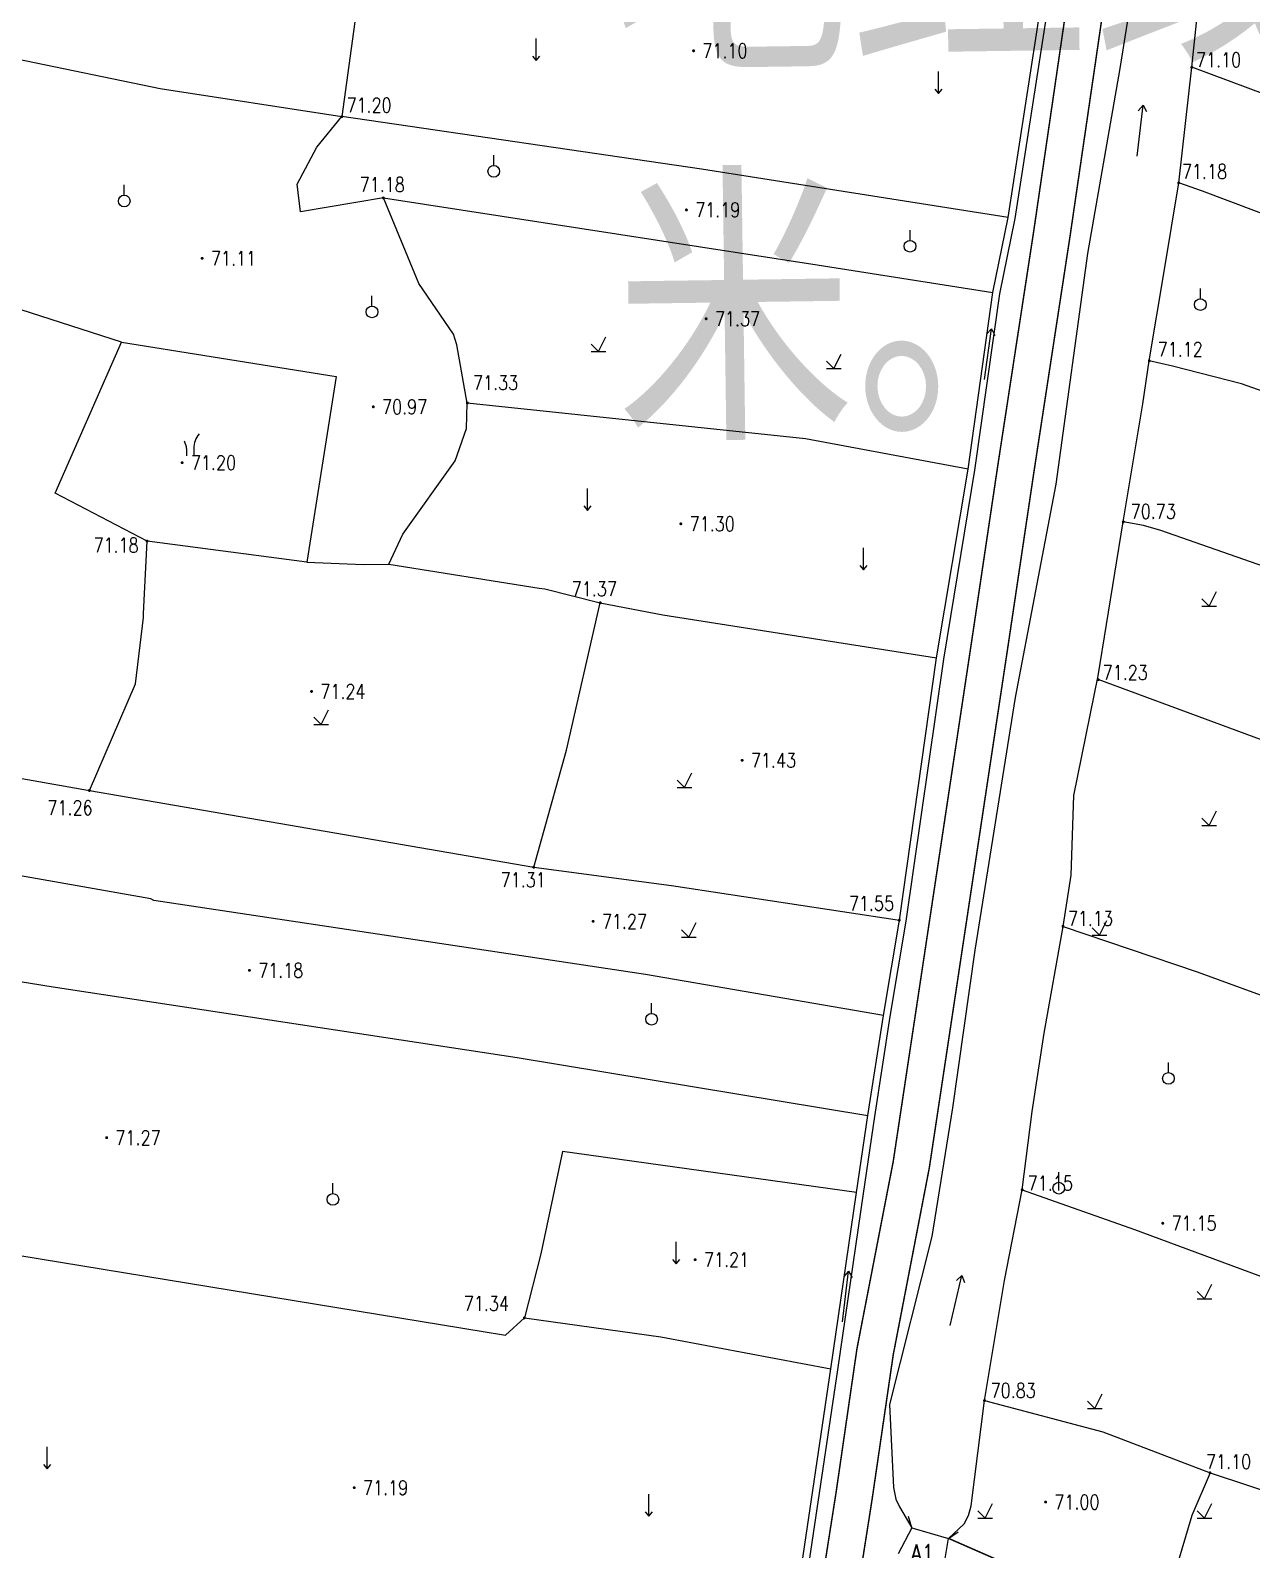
# Model space of a CAD drawing. Extents: x 10519 to 17598, y -625 to 2857.
# Drawn here: x 14019.3 to 14102.8, y 422 to 525.9 of the extents above; entities that cross this region are included whole.
import ezdxf
from ezdxf.enums import TextEntityAlignment as Align

# ---------------------------------------------------------------- set-up
doc = ezdxf.new("R2010")
doc.units = 0
doc.header["$MEASUREMENT"] = 0
doc.linetypes.add('X3', pattern=[5, 4, -1])
doc.linetypes.add('X5', pattern=[3, 2, -1])
doc.layers.get('0').update_dxf_attribs({"linetype": 'CONTINUOUS'})
for name, color, linetype in [('0000原地形', 252, 'CONTINUOUS'), ('000道路名称', 6, 'CONTINUOUS'), ('GCD', 224, 'CONTINUOUS')]:
    doc.layers.add(name, color=color, linetype=linetype)
doc.styles.add('HZ', font='txt8.shx', dxfattribs={"width": 0.8, "bigfont": 'hz.shx'})
doc.styles.get("Standard").update_dxf_attribs({"font": 'txt8.shx', "width": 0.8, "bigfont": 'hz.shx'})
doc.styles.add('黑体', font='SIMHEI.TTF', dxfattribs={"width": 0.8})
doc.linetypes.add('10421', pattern='A,2,[150,AAA.SHX,S=1,R=0,X=0,Y=1],1e-11', length=2)
doc.linetypes.add('1161', pattern='A,0,[149,AAA.SHX,S=0.1,R=0,X=0,Y=0],-1.6', length=1.6)

# ---------------------------------------------------------------- blocks, each defined once
blk = doc.blocks.new('GC200')
at = {"linetype": 'Continuous', "const_width": 0.2, "flags": 128}
blk.add_lwpolyline([(-0.1, 0, 1), (0.1, 0, 1)], format="xyb", close=True, dxfattribs=at)

msp = doc.modelspace()

# ---------------------------------------------------------------- linework, layer by layer
at = {"layer": '0000原地形', "linetype": '10421'}
for p, q in [((14095.83, 535.89), (14093.82, 523.3)), ((14098.74, 523.38), (14099.26, 528.27)), ((14093.82, 523.3), (14091.61, 510.66)), ((14097.84, 515.48), (14098.74, 523.38)), ((14096.85, 509.42), (14097.84, 515.48)), ((14091.61, 510.66), (14089.43, 494.88)), ((14095.83, 503.32), (14096.85, 509.42)), ((14095.39, 500.37), (14095.83, 503.32)), ((14094.05, 492.3), (14095.39, 500.37)), ((14089.43, 494.88), (14086.65, 480.29)), ((14092.33, 481.78), (14094.05, 492.3)), ((14090.67, 473.6), (14092.33, 481.78)), ((14086.65, 480.29), (14083.89, 463.01)), ((14090.48, 468.15), (14090.67, 473.6)), ((14089.93, 464.65), (14090.48, 468.15)), ((14088.65, 457.34), (14089.93, 464.65)), ((14083.89, 463.01), (14082.37, 452.23)), ((14087.83, 451.99), (14088.65, 457.34)), ((14082.37, 452.23), (14080.95, 443.45)), ((14087.14, 446.64), (14087.83, 451.99)), ((14085.93, 440.43), (14087.14, 446.64)), ((14080.95, 443.45), (14078.06, 431.95)), ((14084.56, 432.23), (14085.93, 440.43)), ((14083.65, 425.02), (14084.56, 432.23)), ((14078.06, 431.95), (14078.06, 431.95)), ((14078.06, 431.95), (14078.33, 426.28)), ((14078.33, 426.28), (14078.51, 425.48)), ((14078.51, 425.48), (14078.76, 424.97)), ((14078.76, 424.97), (14079.6, 423.52)), ((14083.47, 424.36), (14083.65, 425.02)), ((14083.18, 423.79), (14083.47, 424.36)), ((14082.11, 422.8), (14083.18, 423.79))]:
    msp.add_line(p, q, dxfattribs=at)
at = {"layer": '0000原地形', "linetype": 'Continuous'}
for p, q in [((14042.41, 533.21, 71.12), (14040.62, 520.01, 71.12)), ((14042.41, 533.21, 71.12), (14040.62, 520.01, 71.12)), ((14086.18, 513.12, 71.74), (14088.62, 528.84, 71.74)), ((14086.18, 513.12, 71.74), (14088.62, 528.84, 71.74)), ((14086.65, 513.04), (14089.1, 528.76)), ((14086.65, 513.04), (14089.1, 528.76)), ((14017.04, 524.24), (14028.19, 521.93)), ((14017.04, 524.24), (14028.19, 521.93)), ((14142.36, 507.23), (14098.74, 523.38)), ((14028.19, 521.93), (14040.62, 520.01)), ((14028.19, 521.93), (14040.62, 520.01)), ((14038.91, 517.93, 71.03), (14040.62, 520.01, 71.03)), ((14038.91, 517.93, 71.03), (14040.62, 520.01, 71.03)), ((14065.22, 516.41, 71.69), (14040.62, 520.01, 71.69)), ((14065.22, 516.41, 71.69), (14040.62, 520.01, 71.69)), ((14037.57, 515.4, 71.03), (14038.91, 517.93, 71.03)), ((14037.57, 515.4, 71.03), (14038.91, 517.93, 71.03)), ((14086.18, 513.12, 71.69), (14065.22, 516.41, 71.69)), ((14086.18, 513.12, 71.69), (14065.22, 516.41, 71.69)), ((14037.79, 513.5, 71.03), (14037.57, 515.4, 71.03)), ((14037.79, 513.5, 71.03), (14037.57, 515.4, 71.03)), ((14099.46, 514.91), (14097.84, 515.48)), ((14043.46, 514.45, 71.03), (14037.79, 513.5, 71.03)), ((14043.46, 514.45, 71.03), (14037.79, 513.5, 71.03)), ((14045.88, 508.6, 71.03), (14043.46, 514.45, 71.03)), ((14043.46, 514.45, 71.03), (14073.12, 509.87, 71.03)), ((14045.88, 508.6, 71.03), (14043.46, 514.45, 71.03)), ((14043.46, 514.45, 71.03), (14073.12, 509.87, 71.03)), ((14106.17, 512.38), (14099.46, 514.91)), ((14085.14, 507.98, 71.74), (14086.18, 513.12, 71.74)), ((14085.14, 507.98, 71.74), (14086.18, 513.12, 71.74)), ((14085.61, 507.9), (14086.65, 513.04)), ((14085.61, 507.9), (14086.65, 513.04)), ((14073.12, 509.87, 71.03), (14085.14, 507.98, 71.03)), ((14073.12, 509.87, 71.03), (14085.14, 507.98, 71.03)), ((14048.26, 505.14, 71.03), (14045.88, 508.6, 71.03)), ((14048.26, 505.14, 71.03), (14045.88, 508.6, 71.03)), ((14083.44, 495.91, 71.74), (14085.14, 507.98, 71.74)), ((14083.44, 495.91, 71.74), (14085.14, 507.98, 71.74)), ((14025.56, 504.59, 71.03), (14017.27, 507.26, 71.03)), ((14025.56, 504.59, 71.03), (14017.27, 507.26, 71.03)), ((14083.91, 495.84), (14085.61, 507.9)), ((14083.91, 495.84), (14085.61, 507.9)), ((14048.49, 504.4, 71.03), (14048.26, 505.14, 71.03)), ((14048.49, 504.4, 71.03), (14048.26, 505.14, 71.03)), ((14049.2, 500.43, 71.03), (14048.49, 504.4, 71.03)), ((14049.2, 500.43, 71.03), (14048.49, 504.4, 71.03)), ((14097.42, 502.96), (14095.83, 503.32)), ((14102.13, 501.75), (14097.42, 502.96)), ((14139.39, 488.41), (14102.13, 501.75)), ((14049.14, 498.69, 71.03), (14049.2, 500.43, 71.03)), ((14049.14, 498.69, 71.03), (14049.2, 500.43, 71.03)), ((14072.33, 497.97, 71.69), (14049.2, 500.43, 71.69)), ((14072.33, 497.97, 71.69), (14049.2, 500.43, 71.69)), ((14048.36, 496.47, 71.03), (14049.14, 498.69, 71.03)), ((14048.36, 496.47, 71.03), (14049.14, 498.69, 71.03)), ((14083.44, 495.91, 71.69), (14072.33, 497.97, 71.69)), ((14083.44, 495.91, 71.69), (14072.33, 497.97, 71.69)), ((14044.8, 491.46, 71.03), (14048.36, 496.47, 71.03)), ((14044.8, 491.46, 71.03), (14048.36, 496.47, 71.03)), ((14081.29, 483, 71.74), (14083.44, 495.91, 71.74)), ((14081.29, 483, 71.74), (14083.44, 495.91, 71.74)), ((14081.77, 482.92), (14083.91, 495.84)), ((14081.77, 482.92), (14083.91, 495.84)), ((14043.84, 489.42, 71.03), (14044.8, 491.46, 71.03)), ((14043.84, 489.42, 71.03), (14044.8, 491.46, 71.03)), ((14095.43, 492.05), (14094.05, 492.3)), ((14096.62, 491.72), (14095.43, 492.05)), ((14141.19, 476.07), (14096.62, 491.72)), ((14027.07, 486.04), (14027.3, 490.99)), ((14027.07, 486.04), (14027.3, 490.99)), ((14038.23, 489.54, 71.03), (14042.11, 489.4, 71.03)), ((14038.23, 489.54, 71.03), (14042.11, 489.4, 71.03)), ((14042.11, 489.4, 71.03), (14043.84, 489.42, 71.03)), ((14042.11, 489.4, 71.03), (14043.84, 489.42, 71.03)), ((14043.84, 489.42, 71.03), (14054.11, 487.78, 71.03)), ((14043.84, 489.42, 71.03), (14054.11, 487.78, 71.03)), ((14054.11, 487.78, 71.03), (14054.51, 487.73, 71.03)), ((14054.11, 487.78, 71.03), (14054.51, 487.73, 71.03)), ((14054.51, 487.73, 71.03), (14058.29, 486.77, 71.03)), ((14054.51, 487.73, 71.03), (14058.29, 486.77, 71.03)), ((14055.99, 476.7), (14058.29, 486.77)), ((14055.99, 476.7), (14058.29, 486.77)), ((14058.29, 486.77, 71.03), (14062.56, 485.95, 71.03)), ((14058.29, 486.77, 71.03), (14062.56, 485.95, 71.03)), ((14026.52, 481.24), (14027.06, 485.77)), ((14026.52, 481.24), (14027.06, 485.77)), ((14027.06, 485.77), (14027.07, 486.04)), ((14027.06, 485.77), (14027.07, 486.04)), ((14062.56, 485.95, 71.03), (14081.29, 483, 71.03)), ((14062.56, 485.95, 71.03), (14081.29, 483, 71.03)), ((14078.74, 465.07, 71.74), (14081.29, 483, 71.74)), ((14078.74, 465.07, 71.74), (14081.29, 483, 71.74)), ((14079.21, 465), (14081.77, 482.92)), ((14079.21, 465), (14081.77, 482.92)), ((14023.36, 473.94), (14026.52, 481.24)), ((14023.36, 473.94), (14026.52, 481.24)), ((14136.33, 465.23), (14092.33, 481.52)), ((13998.07, 478.41), (14023.36, 473.94)), ((13998.07, 478.41), (14023.36, 473.94)), ((14053.74, 468.69), (14055.99, 476.7)), ((14053.74, 468.69), (14055.99, 476.7)), ((14023.36, 473.94), (14053.74, 468.69)), ((14023.36, 473.94), (14053.74, 468.69)), ((14027.57, 466.54, 71.47), (13997.52, 471.78, 71.47)), ((14027.57, 466.54, 71.47), (13997.52, 471.78, 71.47)), ((14053.74, 468.69), (14063.17, 467.44)), ((14053.74, 468.69), (14063.17, 467.44)), ((14063.17, 467.44), (14078.74, 465.07)), ((14063.17, 467.44), (14078.74, 465.07)), ((14027.77, 466.42, 71.47), (14027.57, 466.54, 71.47)), ((14027.77, 466.42, 71.47), (14027.57, 466.54, 71.47)), ((14061.38, 461.36, 71.47), (14027.77, 466.42, 71.47)), ((14061.38, 461.36, 71.47), (14027.77, 466.42, 71.47)), ((14077.65, 458.55, 71.74), (14078.74, 465.07, 71.74)), ((14077.65, 458.55, 71.74), (14078.74, 465.07, 71.74)), ((14078.12, 458.48), (14079.21, 465)), ((14078.12, 458.48), (14079.21, 465)), ((14089.93, 464.65), (14099.1, 461.54)), ((14007.12, 462.72), (14020.88, 460.52)), ((14007.12, 462.72), (14020.88, 460.52)), ((14077.65, 458.55, 71.47), (14061.38, 461.36, 71.47)), ((14077.65, 458.55, 71.47), (14061.38, 461.36, 71.47)), ((14099.1, 461.54), (14140.13, 446.54)), ((14020.88, 460.52), (14052.6, 455.68)), ((14020.88, 460.52), (14052.6, 455.68)), ((14076.59, 451.72, 71.74), (14077.65, 458.55, 71.74)), ((14076.59, 451.72, 71.74), (14077.65, 458.55, 71.74)), ((14077.07, 451.64), (14078.12, 458.48)), ((14077.07, 451.64), (14078.12, 458.48)), ((14052.6, 455.68), (14076.59, 451.72)), ((14052.6, 455.68), (14076.59, 451.72)), ((14075.81, 446.46, 71.74), (14076.59, 451.72, 71.74)), ((14075.81, 446.46, 71.74), (14076.59, 451.72, 71.74)), ((14076.29, 446.39), (14077.07, 451.64)), ((14076.29, 446.39), (14077.07, 451.64)), ((14055.7, 449.25, 71.47), (14054.22, 442.25, 71.47)), ((14055.7, 449.25, 71.47), (14054.22, 442.25, 71.47)), ((14075.81, 446.46, 71.47), (14055.7, 449.25, 71.47)), ((14075.81, 446.46, 71.47), (14055.7, 449.25, 71.47)), ((14074.06, 434.39, 71.74), (14075.81, 446.46, 71.74)), ((14074.06, 434.39, 71.74), (14075.81, 446.46, 71.74)), ((14074.53, 434.32), (14076.29, 446.39)), ((14074.53, 434.32), (14076.29, 446.39)), ((14087.14, 446.64), (14094.82, 443.92)), ((14094.82, 443.92), (14134.32, 429.25)), ((14014.23, 442.86, 71.53), (14051.82, 436.7, 71.53)), ((14014.23, 442.86, 71.53), (14051.82, 436.7, 71.53)), ((14054.22, 442.25, 71.47), (14053.1, 437.88, 71.47)), ((14054.22, 442.25, 71.47), (14053.1, 437.88, 71.47)), ((14051.82, 436.7, 71.53), (14053.1, 437.88, 71.53)), ((14051.82, 436.7, 71.53), (14053.1, 437.88, 71.53)), ((14053.1, 437.88, 71.53), (14062.42, 436.58, 71.53)), ((14053.1, 437.88, 71.53), (14062.42, 436.58, 71.53)), ((14062.42, 436.58, 71.53), (14074.06, 434.39, 71.53)), ((14062.42, 436.58, 71.53), (14074.06, 434.39, 71.53)), ((14070.86, 412.95, 71.74), (14074.06, 434.39, 71.74)), ((14070.86, 412.95, 71.74), (14074.06, 434.39, 71.74)), ((14071.33, 412.87), (14074.53, 434.32)), ((14071.33, 412.87), (14074.53, 434.32)), ((14084.56, 432.23), (14092.66, 430.1)), ((14092.66, 430.1), (14099.98, 427.29)), ((14099.98, 427.29), (14098.73, 424.38)), ((14099.98, 427.29), (14111.75, 423.39)), ((14079.6, 423.52), (14079.36, 424.29)), ((14098.73, 424.38), (14096.67, 417.38)), ((14079.6, 423.52), (14082.11, 422.8)), ((14082.11, 422.8), (14082.77, 423.26))]:
    msp.add_line(p, q, dxfattribs=at)
at = {"layer": '0000原地形'}
for p, q in [((14053.91, 523.84), (14053.91, 525.34)), ((14053.91, 523.84), (14053.91, 525.34)), ((14053.66, 524.14), (14053.91, 523.84)), ((14053.66, 524.14), (14053.91, 523.84)), ((14053.91, 523.84), (14054.16, 524.14)), ((14053.91, 523.84), (14054.16, 524.14)), ((14081.41, 521.59), (14081.41, 523.09)), ((14081.41, 521.59), (14081.41, 523.09)), ((14081.16, 521.89), (14081.41, 521.59)), ((14081.16, 521.89), (14081.41, 521.59)), ((14081.41, 521.59), (14081.66, 521.89)), ((14081.41, 521.59), (14081.66, 521.89)), ((14095, 517.31), (14095.4, 520.79)), ((14095.4, 520.79), (14095.07, 520.41)), ((14095.4, 520.79), (14095.64, 520.35)), ((14051.01, 516.67), (14051.01, 517.37)), ((14051.01, 516.67), (14051.01, 517.37)), ((14025.74, 514.64), (14025.74, 515.34)), ((14025.74, 514.64), (14025.74, 515.34)), ((14079.47, 511.55), (14079.47, 512.25)), ((14079.47, 511.55), (14079.47, 512.25)), ((14099.32, 507.56), (14099.32, 508.26)), ((14042.68, 507.06), (14042.68, 507.76)), ((14042.68, 507.06), (14042.68, 507.76)), ((14058.16, 503.96), (14058.66, 504.96)), ((14058.16, 503.96), (14058.66, 504.96)), ((14084.55, 502.03), (14085.04, 505.49)), ((14084.55, 502.03), (14085.04, 505.49)), ((14085.04, 505.49), (14084.7, 505.13)), ((14085.04, 505.49), (14084.7, 505.13)), ((14085.04, 505.49), (14085.27, 505.05)), ((14085.04, 505.49), (14085.27, 505.05)), ((14057.66, 504.46), (14058.16, 503.96)), ((14057.66, 504.46), (14058.16, 503.96)), ((14057.66, 503.96), (14058.66, 503.96)), ((14057.66, 503.96), (14058.66, 503.96)), ((14074.26, 502.78), (14074.76, 503.78)), ((14074.26, 502.78), (14074.76, 503.78)), ((14073.76, 503.28), (14074.26, 502.78)), ((14073.76, 503.28), (14074.26, 502.78)), ((14073.76, 502.78), (14074.76, 502.78)), ((14073.76, 502.78), (14074.76, 502.78)), ((14030.01, 497.32), (14030.01, 496.82)), ((14030.01, 497.32), (14030.01, 496.82)), ((14030.51, 497.32), (14030.51, 496.82)), ((14030.51, 497.32), (14030.51, 496.82)), ((14057.42, 493.09), (14057.42, 494.59)), ((14057.42, 493.09), (14057.42, 494.59)), ((14057.17, 493.39), (14057.42, 493.09)), ((14057.17, 493.39), (14057.42, 493.09)), ((14057.42, 493.09), (14057.67, 493.39)), ((14057.42, 493.09), (14057.67, 493.39)), ((14076.28, 489.02), (14076.28, 490.52)), ((14076.28, 489.02), (14076.28, 490.52)), ((14076.03, 489.32), (14076.28, 489.02)), ((14076.03, 489.32), (14076.28, 489.02)), ((14076.28, 489.02), (14076.53, 489.32)), ((14076.28, 489.02), (14076.53, 489.32)), ((14099.93, 486.54), (14100.43, 487.54)), ((14099.43, 487.04), (14099.93, 486.54)), ((14099.43, 486.54), (14100.43, 486.54)), ((14038.71, 478.95), (14039.21, 478.45)), ((14038.71, 478.95), (14039.21, 478.45)), ((14039.21, 478.45), (14039.71, 479.45)), ((14039.21, 478.45), (14039.71, 479.45)), ((14038.71, 478.45), (14039.71, 478.45)), ((14038.71, 478.45), (14039.71, 478.45)), ((14064.04, 474.14), (14064.54, 475.14)), ((14064.04, 474.14), (14064.54, 475.14)), ((14063.54, 474.64), (14064.04, 474.14)), ((14063.54, 474.64), (14064.04, 474.14)), ((14063.54, 474.14), (14064.54, 474.14)), ((14063.54, 474.14), (14064.54, 474.14)), ((14099.43, 472.04), (14099.93, 471.54)), ((14099.93, 471.54), (14100.43, 472.54)), ((14099.43, 471.54), (14100.43, 471.54)), ((14063.84, 464.41), (14064.34, 463.91)), ((14063.84, 464.41), (14064.34, 463.91)), ((14064.34, 463.91), (14064.84, 464.91)), ((14064.34, 463.91), (14064.84, 464.91)), ((14091.93, 464.54), (14092.43, 464.04)), ((14092.43, 464.04), (14092.93, 465.04)), ((14063.84, 463.91), (14064.84, 463.91)), ((14063.84, 463.91), (14064.84, 463.91)), ((14091.93, 464.04), (14092.93, 464.04)), ((14061.8, 458.7), (14061.8, 459.4)), ((14061.8, 458.7), (14061.8, 459.4)), ((14097.14, 454.65), (14097.14, 455.35)), ((14089.64, 447.15), (14089.64, 447.85)), ((14040.01, 446.38), (14040.01, 447.08)), ((14040.01, 446.38), (14040.01, 447.08)), ((14063.47, 441.58), (14063.47, 443.08)), ((14063.47, 441.58), (14063.47, 443.08)), ((14063.22, 441.88), (14063.47, 441.58)), ((14063.22, 441.88), (14063.47, 441.58)), ((14063.47, 441.58), (14063.72, 441.88)), ((14063.47, 441.58), (14063.72, 441.88)), ((14074.85, 437.6), (14075.27, 441.07)), ((14074.85, 437.6), (14075.27, 441.07)), ((14075.27, 441.07), (14074.94, 440.7)), ((14075.27, 441.07), (14074.94, 440.7)), ((14075.27, 441.07), (14075.51, 440.63)), ((14075.27, 441.07), (14075.51, 440.63)), ((14082.22, 437.37), (14083.01, 440.78)), ((14083.01, 440.78), (14082.64, 440.44)), ((14083.01, 440.78), (14083.2, 440.31)), ((14099.11, 439.69), (14099.61, 439.19)), ((14099.61, 439.19), (14100.11, 440.19)), ((14099.11, 439.19), (14100.11, 439.19)), ((14091.61, 432.19), (14092.11, 431.69)), ((14092.11, 431.69), (14092.61, 432.69)), ((14091.61, 431.69), (14092.61, 431.69)), ((14020.48, 427.56), (14020.48, 429.06)), ((14020.48, 427.56), (14020.48, 429.06)), ((14020.23, 427.86), (14020.48, 427.56)), ((14020.23, 427.86), (14020.48, 427.56)), ((14020.48, 427.56), (14020.73, 427.86)), ((14020.48, 427.56), (14020.73, 427.86)), ((14061.6, 424.32), (14061.6, 425.82)), ((14061.6, 424.32), (14061.6, 425.82)), ((14084.61, 424.19), (14085.11, 425.19)), ((14099.61, 424.19), (14100.11, 425.19)), ((14061.35, 424.62), (14061.6, 424.32)), ((14061.35, 424.62), (14061.6, 424.32)), ((14061.6, 424.32), (14061.85, 424.62)), ((14061.6, 424.32), (14061.85, 424.62)), ((14084.11, 424.69), (14084.61, 424.19)), ((14084.11, 424.19), (14085.11, 424.19)), ((14099.11, 424.69), (14099.61, 424.19)), ((14099.11, 424.19), (14100.11, 424.19))]:
    msp.add_line(p, q, dxfattribs=at)
at = {"layer": '0000原地形', "linetype": '1161'}
for p, q in [((14021.01, 494.27, 71.03), (14025.56, 504.59, 71.03)), ((14021.01, 494.27, 71.03), (14025.56, 504.59, 71.03)), ((14025.56, 504.59, 71.03), (14040.23, 502.25, 71.03)), ((14025.56, 504.59, 71.03), (14040.23, 502.25, 71.03)), ((14040.23, 502.25, 71.03), (14038.23, 489.54, 71.03)), ((14040.23, 502.25, 71.03), (14038.23, 489.54, 71.03)), ((14027.3, 490.99, 71.03), (14021.01, 494.27, 71.03)), ((14027.3, 490.99, 71.03), (14021.01, 494.27, 71.03)), ((14038.23, 489.54, 71.03), (14027.3, 490.99, 71.03)), ((14038.23, 489.54, 71.03), (14027.3, 490.99, 71.03))]:
    msp.add_line(p, q, dxfattribs=at)
at = {"layer": '0000原地形', "linetype": 'X5'}
for p, q in [((14079.6, 423.52), (14077.55, 419.67)), ((14081.35, 418.33), (14082.11, 422.8))]:
    msp.add_line(p, q, dxfattribs=at)
at = {"layer": '0000原地形', "linetype": 'X3', "const_width": 0.1, "flags": 128}
for points in [[(14063.55, 356.84), (14074.4, 425.86), (14075.84, 435.77), (14078.32, 448.57), (14083.68, 484.12), (14085.46, 496.09), (14087.94, 512.27), (14090.45, 529.47), (14092.32, 540.47), (14095.21, 556.83), (14096.98, 570.39), (14098.78, 581.86), (14100, 590.62), (14104.96, 624.86)], [(14082.11, 422.8), (14085.65, 421.25), (14096.67, 417.38), (14112.6, 411.63), (14126.57, 406.81)]]:
    msp.add_lwpolyline(points, dxfattribs=at)
at = {"layer": '0000原地形', "linetype": 'Continuous', "const_width": 0.1, "elevation": 71.7, "flags": 128}
msp.add_lwpolyline([(14066.02, 356.38), (14076.88, 425.5), (14078.32, 435.35), (14080.79, 448.15), (14086.16, 483.75), (14087.94, 495.71), (14090.42, 511.9), (14092.93, 529.07), (14094.79, 540.05), (14097.69, 556.45), (14099.46, 570.04), (14101.26, 581.49), (14102.48, 590.27), (14107.55, 624.88)], dxfattribs=at)
at = {"layer": '0000原地形'}
for centre, major_axis, start_param, end_param in [((14051.01, 516.27), (0.283, 0.283), 5.497787, 11.780972), ((14051.01, 516.27), (0.283, 0.283), 5.497787, 11.780972), ((14025.74, 514.24), (0.283, 0.283), 5.497787, 11.780972), ((14025.74, 514.24), (0.283, 0.283), 5.497787, 11.780972), ((14079.47, 511.15), (-0.283, 0.283), 3.926991, 10.210176), ((14079.47, 511.15), (-0.283, 0.283), 3.926991, 10.210176), ((14042.68, 506.66), (-0.283, 0.283), 3.926991, 10.210176), ((14042.68, 506.66), (-0.283, 0.283), 3.926991, 10.210176), ((14099.32, 507.16), (-0.283, 0.283), 3.926991, 10.210176), ((14028.79, 497.22), (0.865, 0.865), 5.574133, 6.004355), ((14028.79, 497.22), (0.865, 0.865), 5.574133, 6.004355), ((14031.96, 497.37), (1.03, 1.03), 1.646391, 2.392649), ((14031.96, 497.37), (1.03, 1.03), 1.646391, 2.392649), ((14061.8, 458.3), (-0.283, 0.283), 3.926991, 10.210176), ((14061.8, 458.3), (-0.283, 0.283), 3.926991, 10.210176), ((14097.14, 454.25), (-0.283, 0.283), 3.926991, 10.210176), ((14089.64, 446.75), (-0.283, 0.283), 3.926991, 10.210176), ((14040.01, 445.98), (-0.283, 0.283), 3.926991, 10.210176), ((14040.01, 445.98), (-0.283, 0.283), 3.926991, 10.210176)]:
    msp.add_ellipse(centre, major_axis=major_axis, ratio=1, start_param=start_param, end_param=end_param, dxfattribs=at)

# ---------------------------------------------------------------- block references
at = {"layer": 'GCD', "linetype": 'Continuous'}
ref = msp.add_blockref('GC200', (14064.67, 524.51, 71.1), dxfattribs=dict(at, xscale=0.5, yscale=0.5, zscale=0.5))
ref.add_attrib('height', '71.10', dxfattribs={"linetype": 'Continuous', "height": 1, "style": 'HZ', "width": 0.8}).set_placement((14065.27, 524.51, 71.1), align=Align.MIDDLE_LEFT)
ref = msp.add_blockref('GC200', (14064.67, 524.51, 71.1), dxfattribs=dict(at, xscale=0.5, yscale=0.5, zscale=0.5))
ref.add_attrib('height', '71.10', dxfattribs={"linetype": 'Continuous', "height": 1, "style": 'HZ', "width": 0.8}).set_placement((14065.27, 524.51, 71.1), align=Align.MIDDLE_LEFT)
ref = msp.add_blockref('GC200', (14098.74, 523.38, 71.1), dxfattribs=dict(at, xscale=0.5, yscale=0.5, zscale=0.5))
ref.add_attrib('height', '71.10', dxfattribs={"linetype": 'Continuous', "height": 1, "style": 'HZ', "width": 0.8}).set_placement((14099.02, 523.89, 71.1), align=Align.MIDDLE_LEFT)
ref = msp.add_blockref('GC200', (14040.62, 520.01, 71.2), dxfattribs=dict(at, xscale=0.5, yscale=0.5, zscale=0.5))
ref.add_attrib('height', '71.20', dxfattribs={"linetype": 'Continuous', "height": 1, "style": 'HZ', "width": 0.8}).set_placement((14040.94, 520.79, 71.2), align=Align.MIDDLE_LEFT)
ref = msp.add_blockref('GC200', (14040.62, 520.01, 71.2), dxfattribs=dict(at, xscale=0.5, yscale=0.5, zscale=0.5))
ref.add_attrib('height', '71.20', dxfattribs={"linetype": 'Continuous', "height": 1, "style": 'HZ', "width": 0.8}).set_placement((14040.94, 520.79, 71.2), align=Align.MIDDLE_LEFT)
ref = msp.add_blockref('GC200', (14097.84, 515.48, 71.18), dxfattribs=dict(at, xscale=0.5, yscale=0.5, zscale=0.5))
ref.add_attrib('height', '71.18', dxfattribs={"linetype": 'Continuous', "height": 1, "style": 'HZ', "width": 0.8}).set_placement((14098.06, 516.26, 71.18), align=Align.MIDDLE_LEFT)
ref = msp.add_blockref('GC200', (14043.46, 514.45, 71.18), dxfattribs=dict(at, xscale=0.5, yscale=0.5, zscale=0.5))
ref.add_attrib('height', '71.18', dxfattribs={"linetype": 'Continuous', "height": 1, "style": 'HZ', "width": 0.8}).set_placement((14041.84, 515.36, 71.18), align=Align.MIDDLE_LEFT)
ref = msp.add_blockref('GC200', (14043.46, 514.45, 71.18), dxfattribs=dict(at, xscale=0.5, yscale=0.5, zscale=0.5))
ref.add_attrib('height', '71.18', dxfattribs={"linetype": 'Continuous', "height": 1, "style": 'HZ', "width": 0.8}).set_placement((14041.84, 515.36, 71.18), align=Align.MIDDLE_LEFT)
ref = msp.add_blockref('GC200', (14064.18, 513.63, 71.19), dxfattribs=dict(at, xscale=0.5, yscale=0.5, zscale=0.5))
ref.add_attrib('height', '71.19', dxfattribs={"linetype": 'Continuous', "height": 1, "style": 'HZ', "width": 0.8}).set_placement((14064.78, 513.63, 71.19), align=Align.MIDDLE_LEFT)
ref = msp.add_blockref('GC200', (14064.18, 513.63, 71.19), dxfattribs=dict(at, xscale=0.5, yscale=0.5, zscale=0.5))
ref.add_attrib('height', '71.19', dxfattribs={"linetype": 'Continuous', "height": 1, "style": 'HZ', "width": 0.8}).set_placement((14064.78, 513.63, 71.19), align=Align.MIDDLE_LEFT)
ref = msp.add_blockref('GC200', (14031.07, 510.32, 71.11), dxfattribs=dict(at, xscale=0.5, yscale=0.5, zscale=0.5))
ref.add_attrib('height', '71.11', dxfattribs={"linetype": 'Continuous', "height": 1, "style": 'HZ', "width": 0.8}).set_placement((14031.67, 510.32, 71.11), align=Align.MIDDLE_LEFT)
ref = msp.add_blockref('GC200', (14031.07, 510.32, 71.11), dxfattribs=dict(at, xscale=0.5, yscale=0.5, zscale=0.5))
ref.add_attrib('height', '71.11', dxfattribs={"linetype": 'Continuous', "height": 1, "style": 'HZ', "width": 0.8}).set_placement((14031.67, 510.32, 71.11), align=Align.MIDDLE_LEFT)
ref = msp.add_blockref('GC200', (14065.53, 506.19, 71.37), dxfattribs=dict(at, xscale=0.5, yscale=0.5, zscale=0.5))
ref.add_attrib('height', '71.37', dxfattribs={"linetype": 'Continuous', "height": 1, "style": 'HZ', "width": 0.8}).set_placement((14066.13, 506.19, 71.37), align=Align.MIDDLE_LEFT)
ref = msp.add_blockref('GC200', (14065.53, 506.19, 71.37), dxfattribs=dict(at, xscale=0.5, yscale=0.5, zscale=0.5))
ref.add_attrib('height', '71.37', dxfattribs={"linetype": 'Continuous', "height": 1, "style": 'HZ', "width": 0.8}).set_placement((14066.13, 506.19, 71.37), align=Align.MIDDLE_LEFT)
ref = msp.add_blockref('GC200', (14095.83, 503.32, 71.12), dxfattribs=dict(at, xscale=0.5, yscale=0.5, zscale=0.5))
ref.add_attrib('height', '71.12', dxfattribs={"linetype": 'Continuous', "height": 1, "style": 'HZ', "width": 0.8}).set_placement((14096.4, 504.1, 71.12), align=Align.MIDDLE_LEFT)
ref = msp.add_blockref('GC200', (14049.2, 500.43, 71.33), dxfattribs=dict(at, xscale=0.5, yscale=0.5, zscale=0.5))
ref.add_attrib('height', '71.33', dxfattribs={"linetype": 'Continuous', "height": 1, "style": 'HZ', "width": 0.8}).set_placement((14049.59, 501.82, 71.33), align=Align.MIDDLE_LEFT)
ref = msp.add_blockref('GC200', (14049.2, 500.43, 71.33), dxfattribs=dict(at, xscale=0.5, yscale=0.5, zscale=0.5))
ref.add_attrib('height', '71.33', dxfattribs={"linetype": 'Continuous', "height": 1, "style": 'HZ', "width": 0.8}).set_placement((14049.59, 501.82, 71.33), align=Align.MIDDLE_LEFT)
ref = msp.add_blockref('GC200', (14042.77, 500.17, 70.97), dxfattribs=dict(at, xscale=0.5, yscale=0.5, zscale=0.5))
ref.add_attrib('height', '70.97', dxfattribs={"linetype": 'Continuous', "height": 1, "style": 'HZ', "width": 0.8}).set_placement((14043.37, 500.17, 70.97), align=Align.MIDDLE_LEFT)
ref = msp.add_blockref('GC200', (14042.77, 500.17, 70.97), dxfattribs=dict(at, xscale=0.5, yscale=0.5, zscale=0.5))
ref.add_attrib('height', '70.97', dxfattribs={"linetype": 'Continuous', "height": 1, "style": 'HZ', "width": 0.8}).set_placement((14043.37, 500.17, 70.97), align=Align.MIDDLE_LEFT)
ref = msp.add_blockref('GC200', (14029.7, 496.35, 71.2), dxfattribs=dict(at, xscale=0.5, yscale=0.5, zscale=0.5))
ref.add_attrib('height', '71.20', dxfattribs={"linetype": 'Continuous', "height": 1, "style": 'HZ', "width": 0.8}).set_placement((14030.3, 496.35, 71.2), align=Align.MIDDLE_LEFT)
ref = msp.add_blockref('GC200', (14029.7, 496.35, 71.2), dxfattribs=dict(at, xscale=0.5, yscale=0.5, zscale=0.5))
ref.add_attrib('height', '71.20', dxfattribs={"linetype": 'Continuous', "height": 1, "style": 'HZ', "width": 0.8}).set_placement((14030.3, 496.35, 71.2), align=Align.MIDDLE_LEFT)
ref = msp.add_blockref('GC200', (14094.05, 492.3, 70.73), dxfattribs=dict(at, xscale=0.5, yscale=0.5, zscale=0.5))
ref.add_attrib('height', '70.73', dxfattribs={"linetype": 'Continuous', "height": 1, "style": 'HZ', "width": 0.8}).set_placement((14094.56, 493.02, 70.73), align=Align.MIDDLE_LEFT)
ref = msp.add_blockref('GC200', (14063.8, 492.17, 71.3), dxfattribs=dict(at, xscale=0.5, yscale=0.5, zscale=0.5))
ref.add_attrib('height', '71.30', dxfattribs={"linetype": 'Continuous', "height": 1, "style": 'HZ', "width": 0.8}).set_placement((14064.4, 492.17, 71.3), align=Align.MIDDLE_LEFT)
ref = msp.add_blockref('GC200', (14063.8, 492.17, 71.3), dxfattribs=dict(at, xscale=0.5, yscale=0.5, zscale=0.5))
ref.add_attrib('height', '71.30', dxfattribs={"linetype": 'Continuous', "height": 1, "style": 'HZ', "width": 0.8}).set_placement((14064.4, 492.17, 71.3), align=Align.MIDDLE_LEFT)
ref = msp.add_blockref('GC200', (14027.3, 490.99, 71.18), dxfattribs=dict(at, xscale=0.5, yscale=0.5, zscale=0.5))
ref.add_attrib('height', '71.18', dxfattribs={"linetype": 'Continuous', "height": 1, "style": 'HZ', "width": 0.8}).set_placement((14023.64, 490.71, 71.18), align=Align.MIDDLE_LEFT)
ref = msp.add_blockref('GC200', (14027.3, 490.99, 71.18), dxfattribs=dict(at, xscale=0.5, yscale=0.5, zscale=0.5))
ref.add_attrib('height', '71.18', dxfattribs={"linetype": 'Continuous', "height": 1, "style": 'HZ', "width": 0.8}).set_placement((14023.64, 490.71, 71.18), align=Align.MIDDLE_LEFT)
ref = msp.add_blockref('GC200', (14058.29, 486.77, 71.37), dxfattribs=dict(at, xscale=0.5, yscale=0.5, zscale=0.5))
ref.add_attrib('height', '71.37', dxfattribs={"linetype": 'Continuous', "height": 1, "style": 'HZ', "width": 0.8}).set_placement((14056.34, 487.72, 71.37), align=Align.MIDDLE_LEFT)
ref = msp.add_blockref('GC200', (14058.29, 486.77, 71.37), dxfattribs=dict(at, xscale=0.5, yscale=0.5, zscale=0.5))
ref.add_attrib('height', '71.37', dxfattribs={"linetype": 'Continuous', "height": 1, "style": 'HZ', "width": 0.8}).set_placement((14056.34, 487.72, 71.37), align=Align.MIDDLE_LEFT)
ref = msp.add_blockref('GC200', (14092.33, 481.52, 71.23), dxfattribs=dict(at, xscale=0.5, yscale=0.5, zscale=0.5))
ref.add_attrib('height', '71.23', dxfattribs={"linetype": 'Continuous', "height": 1, "style": 'HZ', "width": 0.8}).set_placement((14092.64, 482.01, 71.23), align=Align.MIDDLE_LEFT)
ref = msp.add_blockref('GC200', (14038.55, 480.71, 71.24), dxfattribs=dict(at, xscale=0.5, yscale=0.5, zscale=0.5))
ref.add_attrib('height', '71.24', dxfattribs={"linetype": 'Continuous', "height": 1, "style": 'HZ', "width": 0.8}).set_placement((14039.15, 480.71, 71.24), align=Align.MIDDLE_LEFT)
ref = msp.add_blockref('GC200', (14038.55, 480.71, 71.24), dxfattribs=dict(at, xscale=0.5, yscale=0.5, zscale=0.5))
ref.add_attrib('height', '71.24', dxfattribs={"linetype": 'Continuous', "height": 1, "style": 'HZ', "width": 0.8}).set_placement((14039.15, 480.71, 71.24), align=Align.MIDDLE_LEFT)
ref = msp.add_blockref('GC200', (14067.99, 476, 71.43), dxfattribs=dict(at, xscale=0.5, yscale=0.5, zscale=0.5))
ref.add_attrib('height', '71.43', dxfattribs={"linetype": 'Continuous', "height": 1, "style": 'HZ', "width": 0.8}).set_placement((14068.59, 476, 71.43), align=Align.MIDDLE_LEFT)
ref = msp.add_blockref('GC200', (14067.99, 476, 71.43), dxfattribs=dict(at, xscale=0.5, yscale=0.5, zscale=0.5))
ref.add_attrib('height', '71.43', dxfattribs={"linetype": 'Continuous', "height": 1, "style": 'HZ', "width": 0.8}).set_placement((14068.59, 476, 71.43), align=Align.MIDDLE_LEFT)
ref = msp.add_blockref('GC200', (14023.36, 473.94, 71.26), dxfattribs=dict(at, xscale=0.5, yscale=0.5, zscale=0.5))
ref.add_attrib('height', '71.26', dxfattribs={"linetype": 'Continuous', "height": 1, "style": 'HZ', "width": 0.8}).set_placement((14020.49, 472.76, 71.26), align=Align.MIDDLE_LEFT)
ref = msp.add_blockref('GC200', (14023.36, 473.94, 71.26), dxfattribs=dict(at, xscale=0.5, yscale=0.5, zscale=0.5))
ref.add_attrib('height', '71.26', dxfattribs={"linetype": 'Continuous', "height": 1, "style": 'HZ', "width": 0.8}).set_placement((14020.49, 472.76, 71.26), align=Align.MIDDLE_LEFT)
ref = msp.add_blockref('GC200', (14053.74, 468.69, 71.31), dxfattribs=dict(at, xscale=0.5, yscale=0.5, zscale=0.5))
ref.add_attrib('height', '71.31', dxfattribs={"linetype": 'Continuous', "height": 1, "style": 'HZ', "width": 0.8}).set_placement((14051.48, 467.83, 71.31), align=Align.MIDDLE_LEFT)
ref = msp.add_blockref('GC200', (14053.74, 468.69, 71.31), dxfattribs=dict(at, xscale=0.5, yscale=0.5, zscale=0.5))
ref.add_attrib('height', '71.31', dxfattribs={"linetype": 'Continuous', "height": 1, "style": 'HZ', "width": 0.8}).set_placement((14051.48, 467.83, 71.31), align=Align.MIDDLE_LEFT)
ref = msp.add_blockref('GC200', (14078.74, 465.07, 71.55), dxfattribs=dict(at, xscale=0.5, yscale=0.5, zscale=0.5))
ref.add_attrib('height', '71.55', dxfattribs={"linetype": 'Continuous', "height": 1, "style": 'HZ', "width": 0.8}).set_placement((14075.29, 466.22, 71.55), align=Align.MIDDLE_LEFT)
ref = msp.add_blockref('GC200', (14078.74, 465.07, 71.55), dxfattribs=dict(at, xscale=0.5, yscale=0.5, zscale=0.5))
ref.add_attrib('height', '71.55', dxfattribs={"linetype": 'Continuous', "height": 1, "style": 'HZ', "width": 0.8}).set_placement((14075.29, 466.22, 71.55), align=Align.MIDDLE_LEFT)
ref = msp.add_blockref('GC200', (14057.8, 464.99, 71.27), dxfattribs=dict(at, xscale=0.5, yscale=0.5, zscale=0.5))
ref.add_attrib('height', '71.27', dxfattribs={"linetype": 'Continuous', "height": 1, "style": 'HZ', "width": 0.8}).set_placement((14058.4, 464.99, 71.27), align=Align.MIDDLE_LEFT)
ref = msp.add_blockref('GC200', (14057.8, 464.99, 71.27), dxfattribs=dict(at, xscale=0.5, yscale=0.5, zscale=0.5))
ref.add_attrib('height', '71.27', dxfattribs={"linetype": 'Continuous', "height": 1, "style": 'HZ', "width": 0.8}).set_placement((14058.4, 464.99, 71.27), align=Align.MIDDLE_LEFT)
ref = msp.add_blockref('GC200', (14089.93, 464.65, 71.13), dxfattribs=dict(at, xscale=0.5, yscale=0.5, zscale=0.5))
ref.add_attrib('height', '71.13', dxfattribs={"linetype": 'Continuous', "height": 1, "style": 'HZ', "width": 0.8}).set_placement((14090.26, 465.19, 71.13), align=Align.MIDDLE_LEFT)
ref = msp.add_blockref('GC200', (14034.3, 461.64, 71.18), dxfattribs=dict(at, xscale=0.5, yscale=0.5, zscale=0.5))
ref.add_attrib('height', '71.18', dxfattribs={"linetype": 'Continuous', "height": 1, "style": 'HZ', "width": 0.8}).set_placement((14034.9, 461.64, 71.18), align=Align.MIDDLE_LEFT)
ref = msp.add_blockref('GC200', (14034.3, 461.64, 71.18), dxfattribs=dict(at, xscale=0.5, yscale=0.5, zscale=0.5))
ref.add_attrib('height', '71.18', dxfattribs={"linetype": 'Continuous', "height": 1, "style": 'HZ', "width": 0.8}).set_placement((14034.9, 461.64, 71.18), align=Align.MIDDLE_LEFT)
ref = msp.add_blockref('GC200', (14024.54, 450.2, 71.27), dxfattribs=dict(at, xscale=0.5, yscale=0.5, zscale=0.5))
ref.add_attrib('height', '71.27', dxfattribs={"linetype": 'Continuous', "height": 1, "style": 'HZ', "width": 0.8}).set_placement((14025.14, 450.2, 71.27), align=Align.MIDDLE_LEFT)
ref = msp.add_blockref('GC200', (14024.54, 450.2, 71.27), dxfattribs=dict(at, xscale=0.5, yscale=0.5, zscale=0.5))
ref.add_attrib('height', '71.27', dxfattribs={"linetype": 'Continuous', "height": 1, "style": 'HZ', "width": 0.8}).set_placement((14025.14, 450.2, 71.27), align=Align.MIDDLE_LEFT)
ref = msp.add_blockref('GC200', (14087.14, 446.64, 71.15), dxfattribs=dict(at, xscale=0.5, yscale=0.5, zscale=0.5))
ref.add_attrib('height', '71.15', dxfattribs={"linetype": 'Continuous', "height": 1, "style": 'HZ', "width": 0.8}).set_placement((14087.52, 447.09, 71.15), align=Align.MIDDLE_LEFT)
ref = msp.add_blockref('GC200', (14096.75, 444.35, 71.15), dxfattribs=dict(at, xscale=0.5, yscale=0.5, zscale=0.5))
ref.add_attrib('height', '71.15', dxfattribs={"linetype": 'Continuous', "height": 1, "style": 'HZ', "width": 0.8}).set_placement((14097.35, 444.35, 71.15), align=Align.MIDDLE_LEFT)
ref = msp.add_blockref('GC200', (14064.78, 441.86, 71.21), dxfattribs=dict(at, xscale=0.5, yscale=0.5, zscale=0.5))
ref.add_attrib('height', '71.21', dxfattribs={"linetype": 'Continuous', "height": 1, "style": 'HZ', "width": 0.8}).set_placement((14065.38, 441.86, 71.21), align=Align.MIDDLE_LEFT)
ref = msp.add_blockref('GC200', (14064.78, 441.86, 71.21), dxfattribs=dict(at, xscale=0.5, yscale=0.5, zscale=0.5))
ref.add_attrib('height', '71.21', dxfattribs={"linetype": 'Continuous', "height": 1, "style": 'HZ', "width": 0.8}).set_placement((14065.38, 441.86, 71.21), align=Align.MIDDLE_LEFT)
ref = msp.add_blockref('GC200', (14053.1, 437.88, 71.34), dxfattribs=dict(at, xscale=0.5, yscale=0.5, zscale=0.5))
ref.add_attrib('height', '71.34', dxfattribs={"linetype": 'Continuous', "height": 1, "style": 'HZ', "width": 0.8}).set_placement((14048.96, 438.86, 71.34), align=Align.MIDDLE_LEFT)
ref = msp.add_blockref('GC200', (14053.1, 437.88, 71.34), dxfattribs=dict(at, xscale=0.5, yscale=0.5, zscale=0.5))
ref.add_attrib('height', '71.34', dxfattribs={"linetype": 'Continuous', "height": 1, "style": 'HZ', "width": 0.8}).set_placement((14048.96, 438.86, 71.34), align=Align.MIDDLE_LEFT)
ref = msp.add_blockref('GC200', (14084.56, 432.23, 70.83), dxfattribs=dict(at, xscale=0.5, yscale=0.5, zscale=0.5))
ref.add_attrib('height', '70.83', dxfattribs={"linetype": 'Continuous', "height": 1, "style": 'HZ', "width": 0.8}).set_placement((14084.98, 432.92, 70.83), align=Align.MIDDLE_LEFT)
ref = msp.add_blockref('GC200', (14099.98, 427.29, 71.1), dxfattribs=dict(at, xscale=0.5, yscale=0.5, zscale=0.5))
ref.add_attrib('height', '71.10', dxfattribs={"linetype": 'Continuous', "height": 1, "style": 'HZ', "width": 0.8}).set_placement((14099.71, 428.05, 71.1), align=Align.MIDDLE_LEFT)
ref = msp.add_blockref('GC200', (14041.47, 426.27, 71.19), dxfattribs=dict(at, xscale=0.5, yscale=0.5, zscale=0.5))
ref.add_attrib('height', '71.19', dxfattribs={"linetype": 'Continuous', "height": 1, "style": 'HZ', "width": 0.8}).set_placement((14042.07, 426.27, 71.19), align=Align.MIDDLE_LEFT)
ref = msp.add_blockref('GC200', (14041.47, 426.27, 71.19), dxfattribs=dict(at, xscale=0.5, yscale=0.5, zscale=0.5))
ref.add_attrib('height', '71.19', dxfattribs={"linetype": 'Continuous', "height": 1, "style": 'HZ', "width": 0.8}).set_placement((14042.07, 426.27, 71.19), align=Align.MIDDLE_LEFT)
ref = msp.add_blockref('GC200', (14088.74, 425.29, 71), dxfattribs=dict(at, xscale=0.5, yscale=0.5, zscale=0.5))
ref.add_attrib('height', '71.00', dxfattribs={"linetype": 'Continuous', "height": 1, "style": 'HZ', "width": 0.8}).set_placement((14089.34, 425.29, 71), align=Align.MIDDLE_LEFT)

# ---------------------------------------------------------------- texts
at = {"layer": '0000原地形', "linetype": 'Continuous', "width": 0.8}
msp.add_text('A1', height=1.2, dxfattribs=at).set_placement((14080.32, 421.79), align=Align.MIDDLE)
at = {"layer": '000道路名称', "color": 0, "insert": (14058.46, 564.43), "char_height": 12.5, "width": 276.8896, "attachment_point": 1, "rotation": 0.8095, "style": '黑体'}
msp.add_mtext('    {\\H1.2x;本图为花园街道2014-02号地块征地红线图。征地面积为139808平方米。\\P                              \\P                              \\P                    衢州市规划局\\P                二零一四年五月}', dxfattribs=at)

doc.saveas('drawing.dxf')
